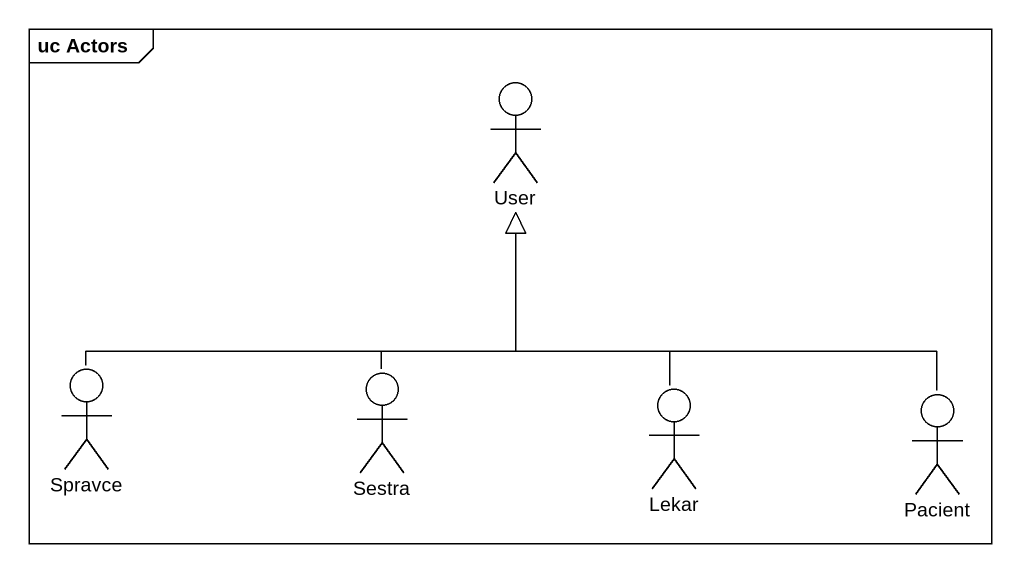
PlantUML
@startuml
mainframe uc Actors
actor User
actor Spravce
actor Sestra
actor Lekar
actor Pacient
Spravce -up-|> User
Sestra -up-|> User
Lekar -up-|> User
Pacient -up-|> User
@enduml
